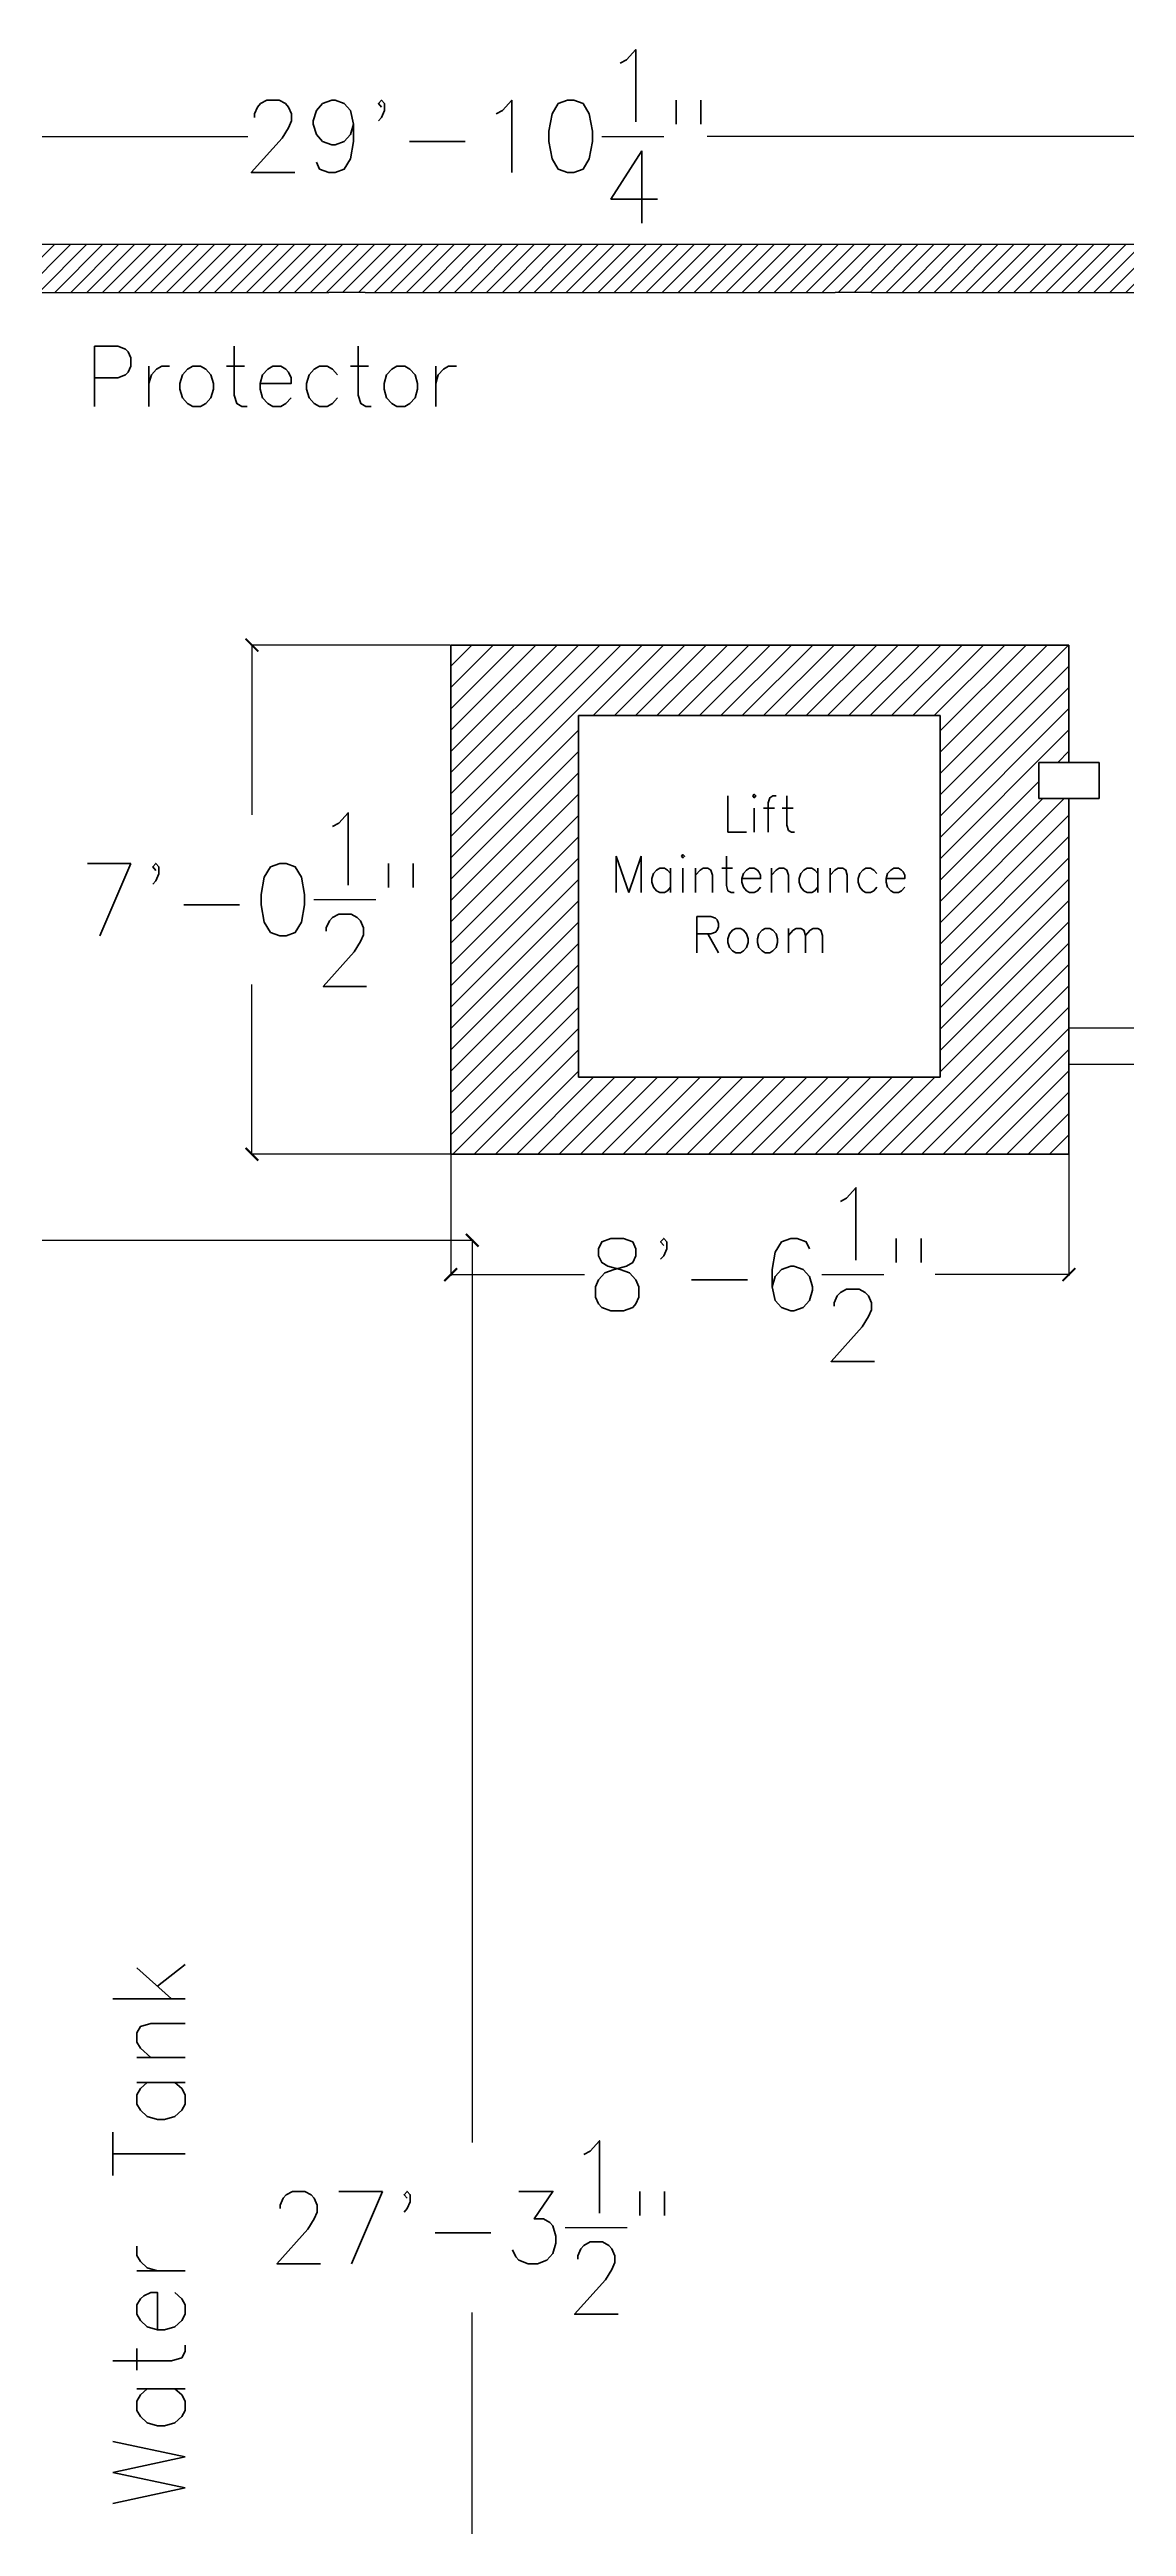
# Model space of a CAD drawing. Header units: inches. Extents: x 474 to 5633, y -332 to 1348.
# Drawn here: x 1745 to 1923.6, y 36.2 to 447.1 of the extents above; entities that cross this region are included whole.
import ezdxf

# ---------------------------------------------------------------- set-up
doc = ezdxf.new("R2010")
doc.units = ezdxf.units.IN
doc.header["$LTSCALE"] = 20
doc.header["$MEASUREMENT"] = 0
doc.layers.add('Dimensions', color=9, linetype='Continuous', plot=False)
doc.layers.add('Hatches', color=3, linetype='Continuous', plot=False)
doc.layers.add('Hatch', color=202, linetype='Continuous', lineweight=40)
doc.layers.add('wall', color=7, linetype='Continuous', lineweight=40)
doc.styles.get("Standard").update_dxf_attribs({"font": 'txt.shx', "height": 12})
doc.dimstyles.new('iut', dxfattribs={"dimtxt": 0.18, "dimasz": 2.1175, "dimexe": 0.18, "dimexo": 0.0625, "dimgap": 0.09, "dimtad": 0, "dimtih": 1, "dimtoh": 1, "dimzin": 0, "dimdsep": 46, "dimlunit": 4, "dimtxsty": 'Standard', "dimblk": 'ARCHTICK', "dimcen": 0.09, "dimadec": 0, "dimazin": 0, "dimtfac": 1, "dimtofl": 0, "dimtmove": 0, "dimatfit": 3, "dimldrblk": 'ARCHTICK', "dimfxl": 1, "dimtolj": 1, "dimtzin": 0, "dimarcsym": 0})

# ---------------------------------------------------------------- blocks, each defined once
blk = doc.blocks.new('_ArchTick')
at = {"color": 0, "linetype": 'ByBlock', "const_width": 0.15}
blk.add_lwpolyline([(-0.5, -0.5), (0.5, 0.5)], dxfattribs=at)
blk = doc.blocks.new('*D71')
at = {"layer": 'Defpoints', "color": 0, "transparency": 16777216}
for p in [(1811.54, 263.82), (1914.08, 263.82), (1914.08, 243.85)]:
    blk.add_point(p, dxfattribs=at)
at = {"layer": 'Dimensions', "color": 0, "lineweight": -2, "transparency": 16777216}
for p, q in [((1811.54, 263.76), (1811.54, 243.67)), ((1914.08, 263.76), (1914.08, 243.67)), ((1811.54, 243.85), (1833.72, 243.85)), ((1914.08, 243.85), (1891.9, 243.85))]:
    blk.add_line(p, q, dxfattribs=at)
at = {"layer": 'Dimensions', "color": 0, "lineweight": -2, "transparency": 16777216, "xscale": 2.1175, "yscale": 2.1175, "zscale": 2.1175, "rotation": 180}
blk.add_blockref('_ArchTick', (1811.54, 243.85), dxfattribs=at)
at = {"layer": 'Dimensions', "color": 0, "lineweight": -2, "transparency": 16777216, "xscale": 2.1175, "yscale": 2.1175, "zscale": 2.1175}
blk.add_blockref('_ArchTick', (1914.08, 243.85), dxfattribs=at)
at = {"layer": 'Dimensions', "color": 0, "transparency": 16777216, "insert": (1862.81, 243.85), "char_height": 12, "attachment_point": 5}
blk.add_mtext('\\A1;8\'-6{\\H1.000000x;\\S1/2;}"', dxfattribs=at)
blk = doc.blocks.new('*D72')
at = {"layer": 'Defpoints', "color": 0, "transparency": 16777216}
for p in [(1811.54, 348.29), (1778.57, 263.82), (1811.54, 263.82)]:
    blk.add_point(p, dxfattribs=at)
at = {"layer": 'Dimensions', "color": 0, "lineweight": -2, "transparency": 16777216}
for p, q in [((1811.48, 348.29), (1778.39, 348.29)), ((1778.57, 348.29), (1778.57, 320.15)), ((1778.57, 263.82), (1778.57, 291.97)), ((1811.48, 263.82), (1778.39, 263.82))]:
    blk.add_line(p, q, dxfattribs=at)
at = {"layer": 'Dimensions', "color": 0, "lineweight": -2, "transparency": 16777216, "xscale": 2.1175, "yscale": 2.1175, "zscale": 2.1175}
for p, rotation in [((1778.57, 348.29), 90), ((1778.57, 263.82), 270)]:
    blk.add_blockref('_ArchTick', p, dxfattribs=dict(at, rotation=rotation))
at = {"layer": 'Dimensions', "color": 0, "transparency": 16777216, "insert": (1778.57, 306.06), "char_height": 12, "attachment_point": 5}
blk.add_mtext('\\A1;7\'-0{\\H1.000000x;\\S1/2;}"', dxfattribs=at)
blk = doc.blocks.new('*D73')
at = {"layer": 'Defpoints', "color": 0, "transparency": 16777216}
for p in [(1995.19, 432.68), (1636.82, 396.6), (1995.19, 396.6)]:
    blk.add_point(p, dxfattribs=at)
at = {"layer": 'Dimensions', "color": 0, "lineweight": -2, "transparency": 16777216}
for p, q in [((1636.82, 396.67), (1636.82, 432.86)), ((1636.82, 432.68), (1777.92, 432.68)), ((1995.19, 432.68), (1854.1, 432.68)), ((1995.19, 396.67), (1995.19, 432.86))]:
    blk.add_line(p, q, dxfattribs=at)
at = {"layer": 'Dimensions', "color": 0, "lineweight": -2, "transparency": 16777216, "xscale": 2.1175, "yscale": 2.1175, "zscale": 2.1175, "rotation": 180}
blk.add_blockref('_ArchTick', (1636.82, 432.68), dxfattribs=at)
at = {"layer": 'Dimensions', "color": 0, "lineweight": -2, "transparency": 16777216, "xscale": 2.1175, "yscale": 2.1175, "zscale": 2.1175}
blk.add_blockref('_ArchTick', (1995.19, 432.68), dxfattribs=at)
at = {"layer": 'Dimensions', "color": 0, "transparency": 16777216, "insert": (1816.01, 432.68), "char_height": 12, "attachment_point": 5}
blk.add_mtext('\\A1;29\'-10{\\H1.000000x;\\S1/4;}"', dxfattribs=at)
blk = doc.blocks.new('*D75')
at = {"layer": 'Defpoints', "color": 0, "transparency": 16777216}
for p in [(1741.82, 249.55), (1741.82, -77.99), (1815.12, -77.99)]:
    blk.add_point(p, dxfattribs=at)
at = {"layer": 'Dimensions', "color": 0, "lineweight": -2, "transparency": 16777216}
for p, q in [((1741.89, 249.55), (1815.3, 249.55)), ((1815.12, 249.55), (1815.12, 99.87)), ((1815.12, -77.99), (1815.12, 71.69)), ((1741.89, -77.99), (1815.3, -77.99))]:
    blk.add_line(p, q, dxfattribs=at)
at = {"layer": 'Dimensions', "color": 0, "lineweight": -2, "transparency": 16777216, "xscale": 2.1175, "yscale": 2.1175, "zscale": 2.1175}
for p, rotation in [((1815.12, 249.55), 90), ((1815.12, -77.99), 270)]:
    blk.add_blockref('_ArchTick', p, dxfattribs=dict(at, rotation=rotation))
at = {"layer": 'Dimensions', "color": 0, "transparency": 16777216, "insert": (1815.12, 85.78), "char_height": 12, "attachment_point": 5}
blk.add_mtext('\\A1;27\'-3{\\H1.000000x;\\S1/2;}"', dxfattribs=at)

msp = doc.modelspace()

# ---------------------------------------------------------------- hatches: boundary and pattern name
at = {"layer": 'Hatch'}
h = msp.add_hatch(dxfattribs=at)
h.set_pattern_fill('LINE', color=256, scale=20, angle=45, style=0)
h.set_pattern_definition([(45, (-1491.973, -462.6274), (-1.767767, 1.767767), [])])
h.paths.add_polyline_path([(1914.084, 317.818), (1914.084, 322.818), (1909.084, 322.818), (1909.084, 328.818), (1914.084, 328.818), (1914.084, 348.295), (1902.446, 348.295), (1817.446, 348.295), (1811.542, 348.295), (1811.542, 333.818), (1811.542, 317.02), (1811.542, 263.818), (1914.084, 263.818), (1914.084, 273.818)])
h.paths.add_polyline_path([(1892.714, 276.586), (1880.714, 276.586), (1844.714, 276.586), (1832.714, 276.586), (1832.714, 336.586), (1849.214, 336.586), (1892.714, 336.586)], flags=16)
h.paths.add_polyline_path([(1831.298, 295.757), (1894.298, 295.757), (1894.298, 324.757), (1831.298, 324.757)], flags=24)
at = {"layer": 'Hatches'}
h = msp.add_hatch(dxfattribs=at)
h.set_pattern_fill('ANSI31', color=256, scale=15, style=0)
h.paths.add_polyline_path([(1581.329, 406.779), (1749.329, 406.779), (1791.329, 406.779), (1797.329, 406.779), (1875.329, 406.779), (1881.329, 406.779), (1997.329, 406.779), (2003.329, 406.779), (2007.329, 406.779), (2007.329, 358.779), (2013.329, 358.779), (2013.329, 406.779), (2099.329, 406.779), (2105.329, 406.779), (2109.329, 406.779), (2109.329, 266.995), (2115.329, 266.995), (2115.329, 278.779), (2115.329, 284.779), (2115.329, 406.779), (2165.329, 406.779), (2171.329, 406.779), (2255.329, 406.779), (2465.329, 406.779), (2465.329, 244.779), (2473.329, 244.779), (2473.329, 414.779), (2429.329, 414.779), (1617.329, 414.779), (1573.329, 414.779), (1573.329, 244.779), (1581.329, 244.779)])
h.paths.add_polyline_path([(2473.329, 178.779), (2465.329, 178.779), (2447.329, 178.779), (2447.329, 214.779), (2441.329, 214.779), (2441.329, 178.779), (2441.329, 172.779), (2465.329, 172.779), (2465.329, 16.779), (2441.329, 16.779), (2441.329, 8.779), (2441.329, -45.221), (2447.329, -45.221), (2447.329, 8.779), (2465.329, 8.779), (2473.329, 8.779)])
h.paths.add_polyline_path([(2473.329, -165.221), (2473.329, -75.221), (2465.329, -75.221), (2465.329, -159.221), (2465.329, -237.221), (2399.329, -237.221), (2249.329, -237.221), (2249.329, -245.221), (2405.329, -245.221), (2473.329, -245.221)])
h.paths.add_polyline_path([(2183.329, -219.221), (2219.329, -219.221), (2219.329, -213.221), (2183.329, -213.221), (2177.329, -213.221), (2177.329, -237.221), (2027.329, -237.221), (2019.329, -237.221), (1869.329, -237.221), (1869.329, -213.221), (1863.329, -213.221), (1827.329, -213.221), (1827.329, -219.221), (1863.329, -219.221), (1863.329, -245.221), (2183.329, -245.221)])
h.paths.add_polyline_path([(1605.329, 16.779), (1581.329, 16.779), (1581.329, 172.779), (1605.329, 172.779), (1605.329, 178.779), (1605.329, 214.779), (1599.329, 214.779), (1599.329, 178.779), (1581.329, 178.779), (1573.329, 178.779), (1573.329, 8.779), (1599.329, 8.779), (1599.329, -45.221), (1605.329, -45.221)])
h.paths.add_polyline_path([(1581.329, -75.221), (1573.329, -75.221), (1573.329, -245.221), (1797.329, -245.221), (1797.329, -237.221), (1581.329, -237.221)])

# ---------------------------------------------------------------- linework, layer by layer
for p, q in [((1617.329, 414.779), (2429.329, 414.779)), ((1581.329, 406.779), (1791.329, 406.779)), ((1581.329, 406.779), (1749.329, 406.779)), ((1797.329, 406.779), (1791.329, 406.779)), ((1797.329, 406.779), (1875.329, 406.779)), ((1881.329, 406.779), (1875.329, 406.779)), ((1881.329, 406.779), (1997.329, 406.779)), ((1914.066, 284.779), (1929.329, 284.779)), ((1914.103, 278.779), (1929.329, 278.779))]:
    msp.add_line(p, q)
at = {"layer": 'wall', "color": 0, "linetype": 'ByBlock'}
for p, q in [((1811.542, 333.818), (1811.542, 348.295)), ((1811.542, 348.295), (1817.446, 348.295)), ((1902.446, 348.295), (1914.084, 348.295)), ((1914.084, 348.295), (1914.084, 328.818)), ((1811.542, 263.818), (1914.084, 263.818))]:
    msp.add_line(p, q, dxfattribs=at)
at = {"layer": 'wall'}
for p, q in [((1817.446, 348.295), (1902.446, 348.295)), ((1832.714, 336.586), (1832.714, 276.586)), ((1832.714, 336.586), (1892.714, 336.586)), ((1832.714, 336.586), (1849.214, 336.586)), ((1892.714, 336.586), (1892.714, 276.586)), ((1909.084, 322.818), (1909.084, 328.818)), ((1909.084, 328.818), (1919.084, 328.818)), ((1919.084, 328.818), (1919.084, 322.818)), ((1909.084, 322.818), (1919.084, 322.818)), ((1811.542, 317.02), (1811.542, 263.818)), ((1914.084, 273.818), (1914.084, 317.818)), ((1832.714, 276.586), (1844.714, 276.586)), ((1880.714, 276.586), (1844.714, 276.586)), ((1880.714, 276.586), (1892.714, 276.586))]:
    msp.add_line(p, q, dxfattribs=at)
at = {"layer": 'wall', "color": 0}
for p, q in [((1811.542, 317.02), (1811.542, 333.818)), ((1914.084, 317.818), (1914.084, 322.818)), ((1914.084, 263.818), (1914.084, 273.818))]:
    msp.add_line(p, q, dxfattribs=at)

# ---------------------------------------------------------------- texts
msp.add_text('Surge Protector', height=10).set_placement((1703.713, 387.863))
at = {"layer": 'wall', "color": 8, "linetype": 'ByBlock', "true_color": 0x817e7e, "insert": (1862.798, 323.257), "char_height": 6, "width": 23.9725, "attachment_point": 2}
msp.add_mtext('Lift\\PMaintenance\\PRoom', dxfattribs=at)
at = {"layer": 'wall', "color": 8, "true_color": 0x817e7e, "insert": (1755.503, 38.982), "char_height": 12, "width": 184.70596, "attachment_point": 1, "rotation": 90}
msp.add_mtext('Water Tank', dxfattribs=at)

# ---------------------------------------------------------------- dimensions: what is measured, and where the dimension line sits
at = {"layer": 'Dimensions'}
dim = msp.add_linear_dim(base=(1995.192, 432.68), p1=(1636.825, 396.604), p2=(1995.192, 396.604), dimstyle='iut', dxfattribs=at)
dim.commit()
dim.dimension.update_dxf_attribs({"geometry": '*D73', "text_midpoint": (1816.008, 432.68)})
for base, p1, p2, picture, middle in [((1778.567, 263.818), (1811.542, 348.295), (1811.542, 263.818), '*D72', (1778.567, 306.056)), ((1815.115, -77.988), (1741.825, 249.548), (1741.825, -77.988), '*D75', (1815.115, 85.78))]:
    dim = msp.add_linear_dim(base=base, p1=p1, p2=p2, angle=90, dimstyle='iut', dxfattribs=at)
    dim.commit()
    dim.dimension.update_dxf_attribs({"geometry": picture, "text_midpoint": middle})
dim = msp.add_linear_dim(base=(1914.084, 243.845), p1=(1811.542, 263.818), p2=(1914.084, 263.818), dimstyle='iut', dxfattribs=at)
dim.commit()
dim.dimension.update_dxf_attribs({"geometry": '*D71', "text_midpoint": (1862.813, 243.845), "dimtype": 128})

doc.saveas('drawing.dxf')
